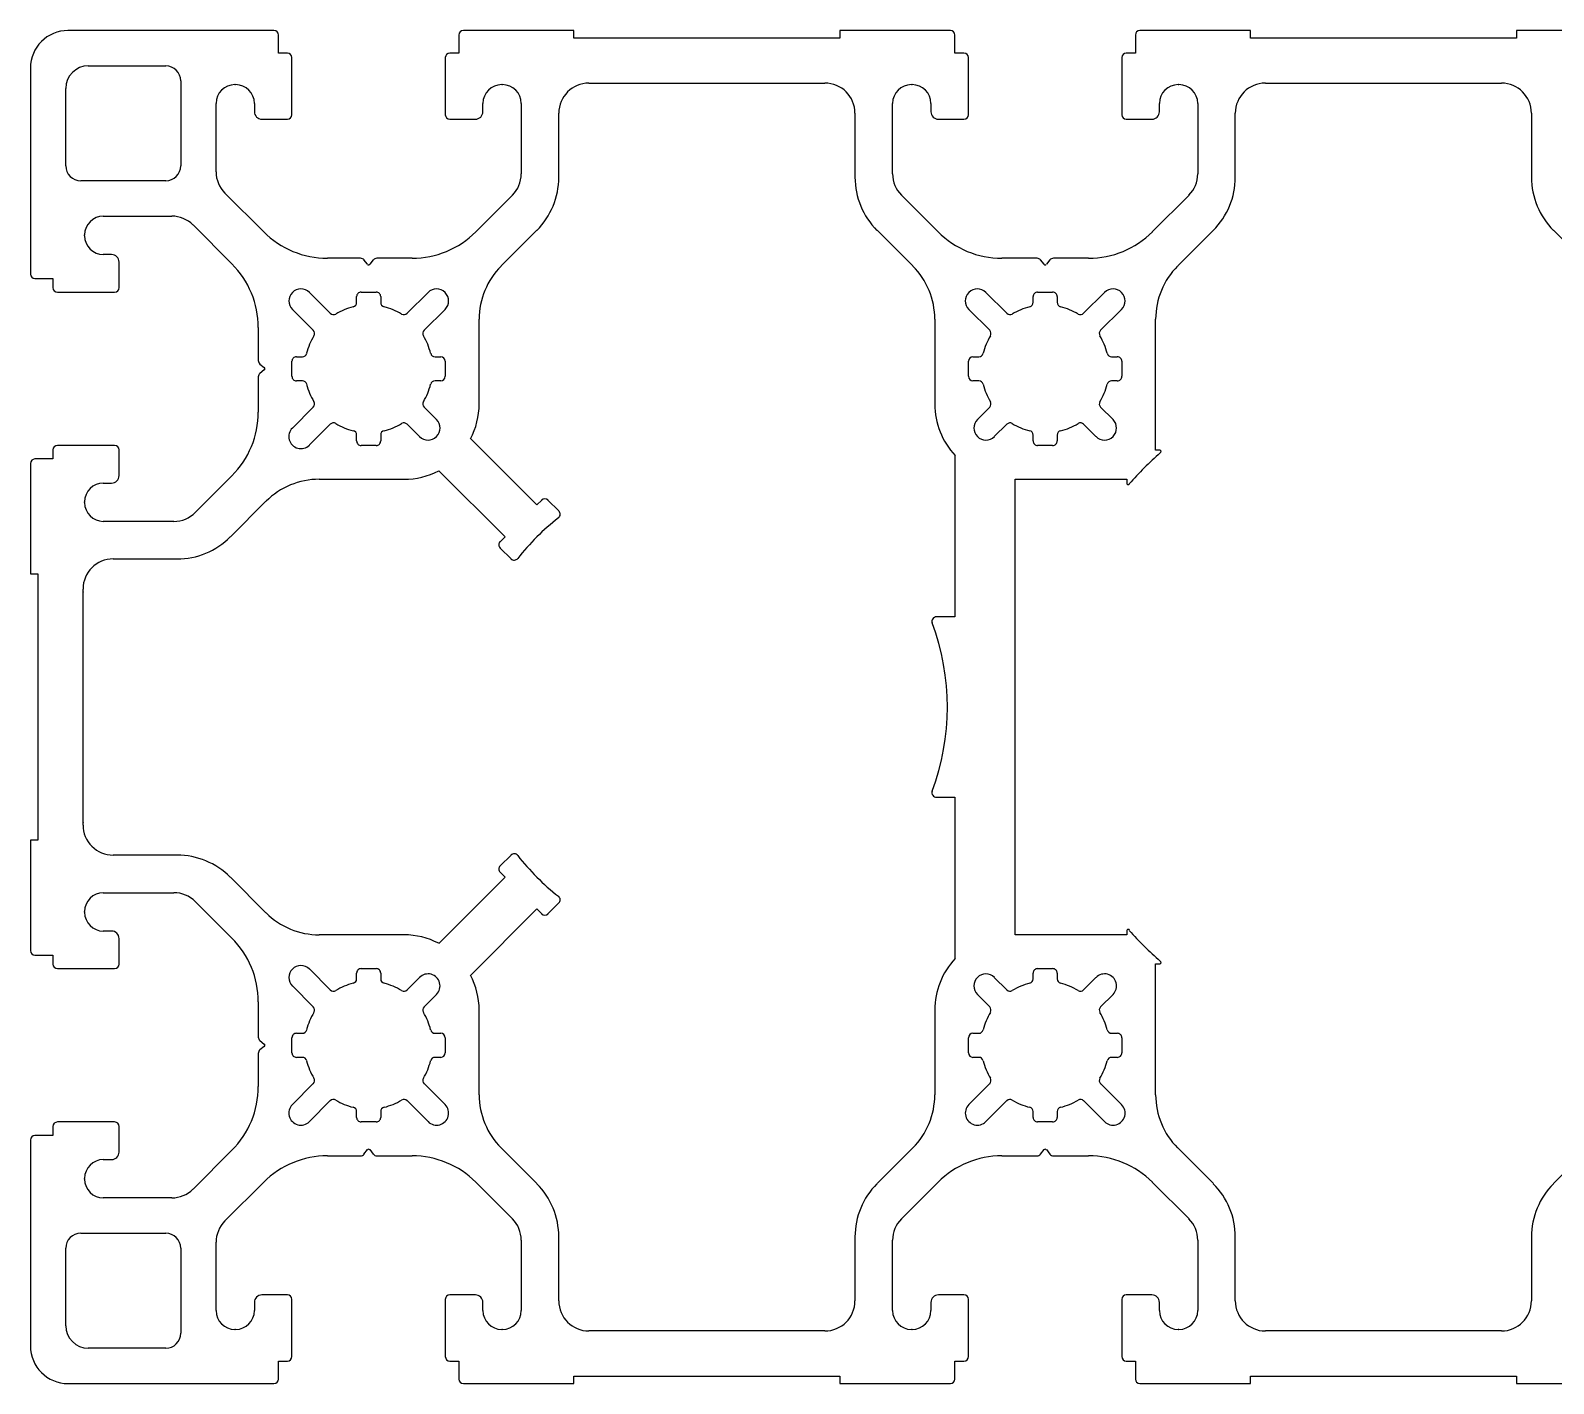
# Model space of a CAD drawing. Extents: x 3342 to 3522, y 908 to 998.
# Drawn here: x 3341.9 to 3443.2, y 907.8 to 997.8 of the extents above; entities that cross this region are included whole.
import ezdxf

# ---------------------------------------------------------------- set-up
doc = ezdxf.new("R2010")
doc.units = 0
doc.layers.get('0').update_dxf_attribs({"linetype": 'CONTINUOUS'})

msp = doc.modelspace()

# ---------------------------------------------------------------- linework, layer by layer
for p, q in [((3358.07, 997.76), (3344.37, 997.76)), ((3358.37, 996.26), (3358.37, 997.46)), ((3370.37, 997.46), (3370.37, 996.26)), ((3378.02, 997.76), (3370.67, 997.76)), ((3378.02, 997.26), (3378.02, 997.76)), ((3395.72, 997.26), (3378.02, 997.26)), ((3403.07, 997.76), (3395.72, 997.76)), ((3395.72, 997.76), (3395.72, 997.26)), ((3403.37, 996.26), (3403.37, 997.46)), ((3415.37, 997.46), (3415.37, 996.26)), ((3423.02, 997.76), (3415.67, 997.76)), ((3423.02, 997.26), (3423.02, 997.76)), ((3440.72, 997.26), (3423.02, 997.26)), ((3448.07, 997.76), (3440.72, 997.76)), ((3440.72, 997.76), (3440.72, 997.26)), ((3358.97, 996.26), (3358.37, 996.26)), ((3359.27, 992.16), (3359.27, 995.96)), ((3369.47, 995.96), (3369.47, 992.16)), ((3370.37, 996.26), (3369.77, 996.26)), ((3403.97, 996.26), (3403.37, 996.26)), ((3404.27, 992.16), (3404.27, 995.96)), ((3414.47, 995.96), (3414.47, 992.16)), ((3415.37, 996.26), (3414.77, 996.26)), ((3341.87, 995.26), (3341.87, 981.56)), ((3345.72, 995.41), (3350.87, 995.41)), ((3344.22, 988.76), (3344.22, 993.91)), ((3351.87, 994.41), (3351.87, 988.76)), ((3355.47, 994.16), (3355.52, 994.16)), ((3373.22, 994.16), (3373.27, 994.16)), ((3379.02, 994.26), (3394.72, 994.26)), ((3400.47, 994.16), (3400.52, 994.16)), ((3418.22, 994.16), (3418.27, 994.16)), ((3424.02, 994.26), (3439.72, 994.26)), ((3354.22, 988.36), (3354.22, 992.91)), ((3356.77, 992.91), (3356.77, 992.36)), ((3371.97, 992.36), (3371.97, 992.91)), ((3374.52, 992.91), (3374.52, 988.22)), ((3399.22, 988.22), (3399.22, 992.91)), ((3401.77, 992.91), (3401.77, 992.36)), ((3416.97, 992.36), (3416.97, 992.91)), ((3419.52, 992.91), (3419.52, 988.22)), ((3377.02, 988), (3377.02, 992.26)), ((3396.72, 992.26), (3396.72, 988)), ((3422.02, 988), (3422.02, 992.26)), ((3441.72, 992.26), (3441.72, 988)), ((3357.27, 991.86), (3358.97, 991.86)), ((3369.77, 991.86), (3371.47, 991.86)), ((3402.27, 991.86), (3403.97, 991.86)), ((3414.77, 991.86), (3416.47, 991.86)), ((3350.87, 987.76), (3345.22, 987.76)), ((3357.39, 984.37), (3354.81, 986.95)), ((3373.94, 986.81), (3371.5, 984.37)), ((3402.25, 984.37), (3399.81, 986.81)), ((3418.94, 986.81), (3416.5, 984.37)), ((3346.72, 985.41), (3351.27, 985.41)), ((3352.69, 984.83), (3355.27, 982.25)), ((3345.47, 984.11), (3345.47, 984.16)), ((3373.19, 982.1), (3375.56, 984.47)), ((3398.19, 984.47), (3400.56, 982.1)), ((3418.19, 982.1), (3420.56, 984.47)), ((3443.19, 984.47), (3445.56, 982.1)), ((3347.27, 982.86), (3346.72, 982.86)), ((3347.77, 980.66), (3347.77, 982.36)), ((3363.83, 982.61), (3361.63, 982.61)), ((3364.3, 982.21), (3364.06, 982.5)), ((3364.68, 982.5), (3364.45, 982.21)), ((3367.26, 982.61), (3364.92, 982.61)), ((3408.83, 982.61), (3406.49, 982.61)), ((3409.3, 982.21), (3409.06, 982.5)), ((3409.68, 982.5), (3409.45, 982.21)), ((3412.26, 982.61), (3409.92, 982.61)), ((3342.17, 981.26), (3343.37, 981.26)), ((3343.37, 981.26), (3343.37, 980.66)), ((3343.67, 980.36), (3347.47, 980.36)), ((3360.43, 980.34), (3361.82, 978.95)), ((3363.57, 979.68), (3363.57, 980.06)), ((3363.87, 980.36), (3364.87, 980.36)), ((3365.17, 980.06), (3365.17, 979.68)), ((3366.93, 978.95), (3368.32, 980.34)), ((3405.43, 980.34), (3406.82, 978.95)), ((3408.57, 979.68), (3408.57, 980.06)), ((3408.87, 980.36), (3409.87, 980.36)), ((3410.17, 980.06), (3410.17, 979.68)), ((3411.93, 978.95), (3413.32, 980.34)), ((3360.69, 977.82), (3359.3, 979.21)), ((3369.45, 979.21), (3368.06, 977.82)), ((3405.69, 977.82), (3404.3, 979.21)), ((3414.45, 979.21), (3413.06, 977.82)), ((3357.03, 978), (3357.03, 975.81)), ((3371.72, 972.91), (3371.72, 978.56)), ((3402.03, 978.56), (3402.03, 972.91)), ((3416.72, 969.84), (3416.72, 978.56)), ((3359.27, 974.76), (3359.27, 975.76)), ((3359.57, 976.06), (3359.96, 976.06)), ((3368.79, 976.06), (3369.17, 976.06)), ((3369.47, 975.76), (3369.47, 974.76)), ((3404.27, 974.76), (3404.27, 975.76)), ((3404.57, 976.06), (3404.96, 976.06)), ((3413.79, 976.06), (3414.17, 976.06)), ((3414.47, 975.76), (3414.47, 974.76)), ((3357.03, 974.72), (3357.03, 972.38)), ((3357.14, 975.57), (3357.43, 975.34)), ((3357.43, 975.18), (3357.14, 974.95)), ((3359.96, 974.46), (3359.57, 974.46)), ((3369.17, 974.46), (3368.79, 974.46)), ((3404.96, 974.46), (3404.57, 974.46)), ((3414.17, 974.46), (3413.79, 974.46)), ((3359.3, 971.32), (3360.69, 972.71)), ((3368.06, 972.71), (3368.89, 971.88)), ((3404.86, 971.88), (3405.69, 972.71)), ((3413.06, 972.71), (3413.89, 971.88)), ((3361.82, 971.58), (3360.43, 970.19)), ((3363.57, 970.46), (3363.57, 970.85)), ((3365.17, 970.85), (3365.17, 970.46)), ((3367.75, 970.75), (3366.93, 971.58)), ((3375.56, 966.2), (3371.16, 970.6)), ((3406.82, 971.58), (3405.99, 970.75)), ((3408.57, 970.46), (3408.57, 970.85)), ((3410.17, 970.85), (3410.17, 970.46)), ((3412.75, 970.75), (3411.93, 971.58)), ((3343.37, 969.86), (3343.37, 969.26)), ((3347.47, 970.16), (3343.67, 970.16)), ((3347.77, 968.16), (3347.77, 969.86)), ((3364.87, 970.16), (3363.87, 970.16)), ((3409.87, 970.16), (3408.87, 970.16)), ((3416.95, 969.84), (3416.72, 969.84)), ((3341.87, 968.96), (3341.87, 961.61)), ((3343.37, 969.26), (3342.17, 969.26)), ((3403.37, 969.5), (3403.37, 958.76)), ((3346.72, 967.66), (3347.27, 967.66)), ((3355.27, 968.14), (3352.83, 965.7)), ((3361.08, 967.91), (3361.77, 967.91)), ((3361.77, 967.91), (3366.72, 967.91)), ((3369.03, 968.48), (3373.44, 964.08)), ((3407.37, 937.61), (3407.37, 967.91)), ((3407.37, 967.91), (3414.8, 967.91)), ((3414.8, 967.91), (3414.8, 967.68)), ((3345.47, 966.36), (3345.47, 966.41)), ((3355.17, 964.08), (3357.54, 966.45)), ((3375.88, 966.52), (3375.56, 966.2)), ((3377.02, 965.8), (3376.3, 966.52)), ((3351.42, 965.11), (3346.72, 965.11)), ((3373.44, 964.08), (3373.12, 963.76)), ((3347.37, 962.61), (3351.63, 962.61)), ((3373.12, 963.33), (3373.84, 962.61)), ((3341.87, 961.61), (3342.37, 961.61)), ((3342.37, 961.61), (3342.37, 943.91)), ((3345.37, 960.43), (3345.37, 960.61)), ((3345.37, 945.11), (3345.37, 960.41)), ((3403.37, 958.76), (3402.14, 958.76)), ((3402.14, 946.76), (3403.37, 946.76)), ((3403.37, 946.76), (3403.37, 936.03)), ((3345.37, 944.91), (3345.37, 945.09)), ((3342.37, 943.91), (3341.87, 943.91)), ((3341.87, 943.91), (3341.87, 936.56)), ((3351.63, 942.91), (3347.37, 942.91)), ((3373.84, 942.91), (3373.12, 942.19)), ((3357.54, 939.08), (3355.17, 941.45)), ((3373.44, 941.45), (3369.03, 937.04)), ((3373.12, 941.77), (3373.44, 941.45)), ((3346.72, 940.41), (3351.42, 940.41)), ((3352.83, 939.83), (3355.27, 937.39)), ((3371.16, 934.92), (3375.56, 939.33)), ((3375.56, 939.33), (3375.88, 939.01)), ((3376.3, 939.01), (3377.02, 939.73)), ((3345.47, 939.11), (3345.47, 939.16)), ((3347.27, 937.86), (3346.72, 937.86)), ((3347.77, 935.66), (3347.77, 937.36)), ((3361.77, 937.61), (3361.08, 937.61)), ((3366.72, 937.61), (3361.77, 937.61)), ((3414.8, 937.61), (3407.37, 937.61)), ((3414.8, 937.84), (3414.8, 937.61)), ((3342.17, 936.26), (3343.37, 936.26)), ((3343.37, 936.26), (3343.37, 935.66)), ((3343.67, 935.36), (3347.47, 935.36)), ((3360.43, 935.34), (3361.82, 933.95)), ((3363.87, 935.36), (3364.87, 935.36)), ((3408.87, 935.36), (3409.87, 935.36)), ((3416.72, 926.97), (3416.72, 935.69)), ((3416.72, 935.69), (3416.95, 935.69)), ((3360.69, 932.82), (3359.3, 934.21)), ((3363.57, 934.68), (3363.57, 935.06)), ((3365.17, 935.06), (3365.17, 934.68)), ((3366.93, 933.95), (3367.75, 934.77)), ((3405.99, 934.77), (3406.82, 933.95)), ((3408.57, 934.68), (3408.57, 935.06)), ((3410.17, 935.06), (3410.17, 934.68)), ((3411.93, 933.95), (3412.75, 934.77)), ((3357.03, 933.15), (3357.03, 930.81)), ((3368.89, 933.64), (3368.06, 932.82)), ((3405.69, 932.82), (3404.86, 933.64)), ((3413.89, 933.64), (3413.06, 932.82)), ((3371.72, 926.97), (3371.72, 932.61)), ((3402.03, 932.61), (3402.03, 926.97)), ((3357.14, 930.57), (3357.43, 930.34)), ((3357.43, 930.18), (3357.14, 929.95)), ((3359.27, 929.76), (3359.27, 930.76)), ((3359.57, 931.06), (3359.96, 931.06)), ((3368.79, 931.06), (3369.17, 931.06)), ((3369.47, 930.76), (3369.47, 929.76)), ((3404.27, 929.76), (3404.27, 930.76)), ((3404.57, 931.06), (3404.96, 931.06)), ((3413.79, 931.06), (3414.17, 931.06)), ((3414.47, 930.76), (3414.47, 929.76)), ((3357.03, 929.72), (3357.03, 927.52)), ((3359.96, 929.46), (3359.57, 929.46)), ((3369.17, 929.46), (3368.79, 929.46)), ((3404.96, 929.46), (3404.57, 929.46)), ((3414.17, 929.46), (3413.79, 929.46)), ((3359.3, 926.32), (3360.69, 927.71)), ((3368.06, 927.71), (3369.45, 926.32)), ((3404.3, 926.32), (3405.69, 927.71)), ((3413.06, 927.71), (3414.45, 926.32)), ((3361.82, 926.58), (3360.43, 925.19)), ((3368.32, 925.19), (3366.93, 926.58)), ((3406.82, 926.58), (3405.43, 925.19)), ((3413.32, 925.19), (3411.93, 926.58)), ((3347.47, 925.16), (3343.67, 925.16)), ((3363.57, 925.46), (3363.57, 925.85)), ((3364.87, 925.16), (3363.87, 925.16)), ((3365.17, 925.85), (3365.17, 925.46)), ((3408.57, 925.46), (3408.57, 925.85)), ((3409.87, 925.16), (3408.87, 925.16)), ((3410.17, 925.85), (3410.17, 925.46)), ((3343.37, 924.26), (3342.17, 924.26)), ((3343.37, 924.86), (3343.37, 924.26)), ((3347.77, 923.16), (3347.77, 924.86)), ((3341.87, 923.96), (3341.87, 910.26)), ((3355.27, 923.28), (3352.69, 920.7)), ((3364.06, 923.03), (3364.3, 923.32)), ((3364.45, 923.32), (3364.68, 923.03)), ((3375.56, 921.06), (3373.19, 923.43)), ((3400.56, 923.43), (3398.19, 921.06)), ((3409.06, 923.03), (3409.3, 923.32)), ((3409.45, 923.32), (3409.68, 923.03)), ((3420.56, 921.06), (3418.19, 923.43)), ((3445.56, 923.43), (3443.19, 921.06)), ((3346.72, 922.66), (3347.27, 922.66)), ((3361.63, 922.91), (3363.83, 922.91)), ((3364.92, 922.91), (3367.26, 922.91)), ((3406.49, 922.91), (3408.83, 922.91)), ((3409.92, 922.91), (3412.26, 922.91)), ((3345.47, 921.36), (3345.47, 921.41)), ((3354.81, 918.58), (3357.39, 921.16)), ((3371.5, 921.16), (3373.94, 918.72)), ((3399.81, 918.72), (3402.25, 921.16)), ((3416.5, 921.16), (3418.94, 918.72)), ((3351.27, 920.11), (3346.72, 920.11)), ((3345.22, 917.76), (3350.87, 917.76)), ((3354.22, 912.61), (3354.22, 917.16)), ((3374.52, 917.3), (3374.52, 912.61)), ((3377.02, 913.26), (3377.02, 917.52)), ((3396.72, 917.52), (3396.72, 913.26)), ((3399.22, 912.61), (3399.22, 917.3)), ((3419.52, 917.3), (3419.52, 912.61)), ((3422.02, 913.26), (3422.02, 917.52)), ((3441.72, 917.52), (3441.72, 913.26)), ((3344.22, 911.61), (3344.22, 916.76)), ((3351.87, 916.76), (3351.87, 911.11)), ((3356.77, 913.16), (3356.77, 912.61)), ((3358.97, 913.66), (3357.27, 913.66)), ((3359.27, 909.56), (3359.27, 913.36)), ((3369.47, 913.36), (3369.47, 909.56)), ((3371.47, 913.66), (3369.77, 913.66)), ((3371.97, 912.61), (3371.97, 913.16)), ((3401.77, 913.16), (3401.77, 912.61)), ((3403.97, 913.66), (3402.27, 913.66)), ((3404.27, 909.56), (3404.27, 913.36)), ((3414.47, 913.36), (3414.47, 909.56)), ((3416.47, 913.66), (3414.77, 913.66)), ((3416.97, 912.61), (3416.97, 913.16)), ((3355.52, 911.36), (3355.47, 911.36)), ((3373.27, 911.36), (3373.22, 911.36)), ((3379.22, 911.26), (3379.02, 911.26)), ((3394.22, 911.26), (3379.22, 911.26)), ((3394.72, 911.26), (3394.23, 911.26)), ((3400.52, 911.36), (3400.47, 911.36)), ((3418.27, 911.36), (3418.22, 911.36)), ((3439.72, 911.26), (3424.02, 911.26)), ((3350.87, 910.11), (3345.72, 910.11)), ((3358.37, 908.06), (3358.37, 909.26)), ((3358.37, 909.26), (3358.97, 909.26)), ((3369.77, 909.26), (3370.37, 909.26)), ((3370.37, 909.26), (3370.37, 908.06)), ((3403.37, 908.06), (3403.37, 909.26)), ((3403.37, 909.26), (3403.97, 909.26)), ((3414.77, 909.26), (3415.37, 909.26)), ((3415.37, 909.26), (3415.37, 908.06)), ((3378.02, 907.76), (3378.02, 908.26)), ((3378.02, 908.26), (3395.72, 908.26)), ((3395.72, 908.26), (3395.72, 907.76)), ((3423.02, 908.26), (3440.72, 908.26)), ((3423.02, 907.76), (3423.02, 908.26)), ((3440.72, 908.26), (3440.72, 907.76)), ((3344.37, 907.76), (3358.07, 907.76)), ((3370.67, 907.76), (3378.02, 907.76)), ((3395.72, 907.76), (3403.07, 907.76)), ((3415.67, 907.76), (3423.02, 907.76)), ((3440.72, 907.76), (3448.07, 907.76))]:
    msp.add_line(p, q)
for centre, radius, start, end in [((3344.37, 995.26), 2.5, 90, 180), ((3358.07, 997.46), 0.3, 359.9994, 89.9977), ((3370.67, 997.46), 0.3, 90.0023, 180.0006), ((3403.07, 997.46), 0.3, 359.9994, 89.9977), ((3415.67, 997.46), 0.3, 90.0023, 179.9999), ((3358.97, 995.96), 0.3, 359.9994, 89.9977), ((3369.77, 995.96), 0.3, 90.0023, 180.0006), ((3403.97, 995.96), 0.3, 359.9994, 89.9977), ((3414.77, 995.96), 0.3, 90.0023, 180.0006), ((3345.72, 993.91), 1.5, 90, 180), ((3350.87, 994.41), 1, 0, 90), ((3355.47, 992.91), 1.25, 90, 180), ((3355.52, 992.91), 1.25, 0, 90), ((3373.22, 992.91), 1.25, 90, 180), ((3373.27, 992.91), 1.25, 0, 90), ((3379.02, 992.26), 2, 90, 180), ((3394.72, 992.26), 2, 0, 90), ((3400.47, 992.91), 1.25, 90, 180), ((3400.52, 992.91), 1.25, 0, 90), ((3418.22, 992.91), 1.25, 90, 180), ((3418.27, 992.91), 1.25, 0, 90), ((3424.02, 992.26), 2, 90, 180), ((3439.72, 992.26), 2, 0, 90), ((3357.27, 992.36), 0.5, 180, 270), ((3358.97, 992.16), 0.3, 270.0023, 0.0006), ((3369.77, 992.16), 0.3, 179.9994, 269.9977), ((3371.47, 992.36), 0.5, 270, 0), ((3402.27, 992.36), 0.5, 180, 270), ((3403.97, 992.16), 0.3, 270.0023, 0.0006), ((3414.77, 992.16), 0.3, 179.9994, 269.9977), ((3416.47, 992.36), 0.5, 270, 0), ((3345.22, 988.76), 1, 180, 270), ((3350.87, 988.76), 1, 270, 0), ((3356.22, 988.36), 2, 180, 224.9999), ((3372.52, 988.22), 2, 315.0001, 360), ((3372.02, 988), 5, 315.0001, 0), ((3401.72, 988), 5, 180, 224.9999), ((3401.22, 988.22), 2, 180, 224.9999), ((3417.52, 988.22), 2, 315.0001, 360), ((3417.02, 988), 5, 315, 0), ((3446.72, 988), 5, 180, 225), ((3346.72, 984.16), 1.25, 90, 180), ((3351.27, 983.41), 2, 44.9999, 90), ((3346.72, 984.11), 1.25, 180, 270), ((3361.63, 988.61), 6, 225, 270.0001), ((3367.26, 988.61), 6, 269.9999, 315), ((3406.49, 988.61), 6, 225, 270.0001), ((3412.26, 988.61), 6, 269.9999, 315), ((3347.27, 982.36), 0.5, 0, 90), ((3351.03, 978), 6, 359.9999, 44.9999), ((3363.83, 982.31), 0.3, 38.66, 90.0001), ((3364.37, 982.27), 0.1, 218.6598, 321.3402), ((3364.92, 982.31), 0.3, 89.9999, 141.34), ((3376.72, 978.56), 5, 135.0001, 180), ((3397.03, 978.56), 5, 0, 45), ((3408.83, 982.31), 0.3, 38.66, 90.0001), ((3409.37, 982.27), 0.1, 218.6598, 321.3402), ((3409.92, 982.31), 0.3, 89.9999, 141.34), ((3421.72, 978.56), 5, 135, 180), ((3342.17, 981.56), 0.3, 180.0001, 269.9977), ((3343.67, 980.66), 0.3, 179.9994, 269.9977), ((3347.47, 980.66), 0.3, 270.0023, 0.0006), ((3359.86, 979.77), 0.8, 44.9998, 224.9998), ((3363.87, 980.06), 0.3, 89.9994, 179.9999), ((3364.87, 980.06), 0.3, 0.0001, 90.0006), ((3368.89, 979.77), 0.8, 315.0002, 135.0002), ((3404.86, 979.77), 0.8, 44.9998, 224.9998), ((3408.87, 980.06), 0.3, 89.9994, 179.9999), ((3409.87, 980.06), 0.3, 0.0001, 90.0006), ((3413.89, 979.77), 0.8, 315.0002, 135.0002), ((3362.03, 979.16), 0.3, 225, 301.0097), ((3364.37, 975.26), 4.25, 103.9902, 121.0097), ((3363.27, 979.68), 0.3, 283.9902, 0), ((3365.47, 979.68), 0.3, 180, 256.0099), ((3364.37, 975.26), 4.25, 58.9904, 76.0099), ((3366.72, 979.16), 0.3, 238.9904, 315), ((3407.03, 979.16), 0.3, 225, 301.0096), ((3409.37, 975.26), 4.25, 103.9901, 121.0096), ((3408.27, 979.68), 0.3, 283.9901, 0), ((3410.47, 979.68), 0.3, 180, 256.0098), ((3409.37, 975.26), 4.25, 58.9903, 76.0098), ((3411.72, 979.16), 0.3, 238.9903, 315), ((3360.47, 977.61), 0.3, 328.9904, 45), ((3368.27, 977.61), 0.3, 135, 211.0099), ((3405.47, 977.61), 0.3, 328.9901, 45), ((3413.27, 977.61), 0.3, 135, 211.0096), ((3364.37, 975.26), 4.25, 148.9904, 166.0097), ((3364.37, 975.26), 4.25, 13.9906, 31.0099), ((3409.37, 975.26), 4.25, 148.9901, 166.0094), ((3409.37, 975.26), 4.25, 13.9903, 31.0096), ((3357.33, 975.81), 0.3, 180.0005, 231.341), ((3359.57, 975.76), 0.3, 89.9994, 179.9999), ((3359.96, 976.36), 0.3, 270, 346.0097), ((3368.79, 976.36), 0.3, 193.9906, 270), ((3369.17, 975.76), 0.3, 0.0001, 89.9999), ((3404.57, 975.76), 0.3, 90.0001, 179.9999), ((3404.96, 976.36), 0.3, 270, 346.0094), ((3413.79, 976.36), 0.3, 193.9903, 270), ((3414.17, 975.76), 0.3, 0.0001, 90.0006), ((3357.33, 974.72), 0.3, 128.659, 179.9995), ((3357.37, 975.26), 0.1, 308.6598, 51.3402), ((3359.57, 974.76), 0.3, 180.0001, 270.0006), ((3369.17, 974.76), 0.3, 270.0001, 359.9999), ((3404.57, 974.76), 0.3, 180.0001, 269.9999), ((3414.17, 974.76), 0.3, 269.9994, 359.9999), ((3359.96, 974.16), 0.3, 13.9906, 90), ((3364.37, 975.26), 4.25, 193.9906, 211.0099), ((3364.37, 975.26), 4.25, 328.9905, 346.0098), ((3368.79, 974.16), 0.3, 90, 166.0098), ((3404.96, 974.16), 0.3, 13.9902, 90), ((3409.37, 975.26), 4.25, 193.9902, 211.0095), ((3409.37, 975.26), 4.25, 328.9901, 346.0094), ((3413.79, 974.16), 0.3, 90, 166.0094), ((3360.47, 972.92), 0.3, 315, 31.0099), ((3368.27, 972.92), 0.3, 148.9905, 224.9993), ((3366.72, 972.91), 5, 332.4576, 0), ((3407.03, 972.91), 5, 180, 223.0861), ((3405.47, 972.92), 0.3, 315.0007, 31.0095), ((3413.27, 972.92), 0.3, 148.9901, 225), ((3351.03, 972.38), 6, 315.0001, 0.0001), ((3362.03, 971.36), 0.3, 58.9904, 135), ((3364.37, 975.26), 4.25, 238.9904, 256.0099), ((3364.37, 975.26), 4.25, 283.9902, 301.0097), ((3366.72, 971.36), 0.3, 45.0004, 121.0097), ((3368.32, 971.32), 0.8, 225.0006, 45.0006), ((3405.43, 971.32), 0.8, 134.9994, 314.9994), ((3407.03, 971.36), 0.3, 58.9903, 134.9996), ((3409.37, 975.26), 4.25, 238.9903, 256.0098), ((3409.37, 975.26), 4.25, 283.9901, 301.0096), ((3411.72, 971.36), 0.3, 45, 121.0096), ((3413.32, 971.32), 0.8, 225.0006, 45.0006), ((3359.86, 970.75), 0.8, 135.0002, 315.0002), ((3363.27, 970.85), 0.3, 0, 76.0099), ((3365.47, 970.85), 0.3, 103.9902, 180), ((3408.27, 970.85), 0.3, 0, 76.0098), ((3410.47, 970.85), 0.3, 103.9901, 180), ((3343.67, 969.86), 0.3, 90.0023, 180.0006), ((3347.47, 969.86), 0.3, 359.9994, 89.9977), ((3363.87, 970.46), 0.3, 180.0001, 270.0006), ((3364.87, 970.46), 0.3, 269.9994, 359.9999), ((3408.87, 970.46), 0.3, 180.0001, 270.0006), ((3409.87, 970.46), 0.3, 269.9994, 359.9999), ((3431.87, 952.76), 22.5, 131.311, 138.6899), ((3416.99, 969.75), 0.0936, 290.6558, 110.6557), ((3342.17, 968.96), 0.3, 90.0023, 179.9999), ((3346.72, 966.41), 1.25, 90, 180), ((3347.27, 968.16), 0.5, 270, 0), ((3361.08, 962.91), 5, 90.0003, 135.0002), ((3366.72, 972.91), 5, 270, 297.5425), ((3414.89, 967.65), 0.0936, 159.3449, 339.3449), ((3376.09, 966.3), 0.3, 45.0001, 134.9999), ((3346.72, 966.36), 1.25, 180, 270), ((3351.42, 967.11), 2, 270, 315.0001), ((3376.81, 965.58), 0.3, 308.1288, 44.9995), ((3386.87, 952.76), 16, 128.1291, 141.8709), ((3351.63, 967.61), 5, 270.0002, 315.0002), ((3373.33, 963.55), 0.3, 134.9999, 225), ((3347.37, 960.61), 2, 90.0002, 180.0002), ((3374.05, 962.83), 0.3, 225, 321.8709), ((3347.37, 960.41), 2, 179.4517, 180.009), ((3402.14, 958.46), 0.3, 90, 200.4686), ((3386.87, 952.76), 16, 339.5315, 20.4686), ((3402.14, 947.06), 0.3, 159.5315, 270), ((3347.37, 945.11), 2, 179.991, 180.5483), ((3347.37, 944.91), 2, 179.9998, 269.9998), ((3351.63, 937.91), 5, 44.9998, 89.9998), ((3374.05, 942.7), 0.3, 38.1291, 135), ((3386.87, 952.76), 16, 218.1291, 231.8708), ((3373.33, 941.98), 0.3, 135, 225.0001), ((3346.72, 939.16), 1.25, 90, 180), ((3351.42, 938.41), 2, 44.9999, 90), ((3376.81, 939.94), 0.3, 314.9999, 51.8708), ((3346.72, 939.11), 1.25, 180, 270), ((3361.08, 942.61), 5, 224.9998, 269.9997), ((3376.09, 939.22), 0.3, 225.0001, 314.9999), ((3347.27, 937.36), 0.5, 0, 90), ((3351.03, 933.15), 6, 359.9999, 44.9999), ((3366.72, 932.61), 5, 62.4575, 90), ((3414.89, 937.88), 0.0936, 20.655, 200.6551), ((3431.87, 952.76), 22.5, 221.3101, 228.689), ((3342.17, 936.56), 0.3, 180.0001, 269.9977), ((3343.67, 935.66), 0.3, 179.9994, 269.9977), ((3347.47, 935.66), 0.3, 270.0023, 0.0006), ((3359.86, 934.77), 0.8, 44.9998, 224.9998), ((3363.87, 935.06), 0.3, 89.9994, 179.9999), ((3364.87, 935.06), 0.3, 0.0001, 90.0006), ((3407.03, 932.61), 5, 136.9139, 180), ((3408.87, 935.06), 0.3, 89.9994, 179.9999), ((3409.87, 935.06), 0.3, 0.0001, 90.0006), ((3416.99, 935.77), 0.0936, 249.3443, 69.3443), ((3364.37, 930.26), 4.25, 103.9901, 121.0096), ((3363.27, 934.68), 0.3, 283.9901, 0), ((3365.47, 934.68), 0.3, 180, 256.0098), ((3364.37, 930.26), 4.25, 58.9903, 76.0098), ((3368.32, 934.21), 0.8, 314.9994, 134.9994), ((3366.72, 932.61), 5, 360, 27.5424), ((3405.43, 934.21), 0.8, 45.0006, 225.0006), ((3409.37, 930.26), 4.25, 103.9902, 121.0097), ((3408.27, 934.68), 0.3, 283.9902, 0), ((3410.47, 934.68), 0.3, 180, 256.0099), ((3409.37, 930.26), 4.25, 58.9904, 76.0099), ((3413.32, 934.21), 0.8, 314.9994, 134.9994), ((3362.03, 934.16), 0.3, 225, 301.0096), ((3366.72, 934.16), 0.3, 238.9903, 314.9996), ((3407.03, 934.16), 0.3, 225.0004, 301.0097), ((3411.72, 934.16), 0.3, 238.9904, 315), ((3364.37, 930.26), 4.25, 148.9901, 166.0094), ((3360.47, 932.61), 0.3, 328.9901, 45), ((3368.27, 932.61), 0.3, 135.0007, 211.0095), ((3364.37, 930.26), 4.25, 13.9902, 31.0095), ((3409.37, 930.26), 4.25, 148.9905, 166.0098), ((3405.47, 932.61), 0.3, 328.9905, 44.9993), ((3413.27, 932.61), 0.3, 135, 211.0099), ((3409.37, 930.26), 4.25, 13.9906, 31.0099), ((3359.96, 931.36), 0.3, 270, 346.0094), ((3368.79, 931.36), 0.3, 193.9902, 270), ((3404.96, 931.36), 0.3, 270, 346.0098), ((3413.79, 931.36), 0.3, 193.9906, 270), ((3357.33, 930.81), 0.3, 180.0005, 231.341), ((3357.37, 930.26), 0.1, 308.6598, 51.3402), ((3359.57, 930.76), 0.3, 89.9994, 179.9999), ((3369.17, 930.76), 0.3, 0.0001, 89.9999), ((3404.57, 930.76), 0.3, 90.0001, 179.9999), ((3414.17, 930.76), 0.3, 0.0001, 90.0006), ((3357.33, 929.72), 0.3, 128.659, 179.9995), ((3359.57, 929.76), 0.3, 180.0001, 270.0006), ((3359.96, 929.16), 0.3, 13.9903, 90), ((3364.37, 930.26), 4.25, 193.9903, 211.0096), ((3364.37, 930.26), 4.25, 328.9901, 346.0094), ((3368.79, 929.16), 0.3, 90, 166.0094), ((3369.17, 929.76), 0.3, 270.0001, 359.9999), ((3404.57, 929.76), 0.3, 180.0001, 269.9999), ((3404.96, 929.16), 0.3, 13.9906, 90), ((3409.37, 930.26), 4.25, 193.9906, 211.0099), ((3409.37, 930.26), 4.25, 328.9904, 346.0097), ((3413.79, 929.16), 0.3, 90, 166.0097), ((3414.17, 929.76), 0.3, 269.9994, 359.9999), ((3360.47, 927.92), 0.3, 315, 31.0096), ((3368.27, 927.92), 0.3, 148.9901, 225), ((3405.47, 927.92), 0.3, 315, 31.0099), ((3413.27, 927.92), 0.3, 148.9904, 225), ((3351.03, 927.52), 6, 315.0001, 0.0001), ((3359.86, 925.75), 0.8, 135.0002, 315.0002), ((3362.03, 926.36), 0.3, 58.9903, 135), ((3364.37, 930.26), 4.25, 238.9903, 256.0098), ((3363.27, 925.85), 0.3, 0, 76.0098), ((3365.47, 925.85), 0.3, 103.9901, 180), ((3364.37, 930.26), 4.25, 283.9901, 301.0096), ((3366.72, 926.36), 0.3, 45, 121.0096), ((3368.89, 925.75), 0.8, 224.9998, 44.9998), ((3376.72, 926.97), 5, 180, 224.9999), ((3397.03, 926.97), 5, 315, 360), ((3404.86, 925.75), 0.8, 135.0002, 315.0002), ((3407.03, 926.36), 0.3, 58.9904, 135), ((3409.37, 930.26), 4.25, 238.9904, 256.0099), ((3408.27, 925.85), 0.3, 0, 76.0099), ((3410.47, 925.85), 0.3, 103.9902, 180), ((3409.37, 930.26), 4.25, 283.9902, 301.0097), ((3411.72, 926.36), 0.3, 45, 121.0097), ((3413.89, 925.75), 0.8, 224.9998, 44.9998), ((3421.72, 926.97), 5, 180, 225), ((3343.67, 924.86), 0.3, 90.0023, 180.0006), ((3347.47, 924.86), 0.3, 359.9994, 89.9977), ((3363.87, 925.46), 0.3, 180.0001, 270.0006), ((3364.87, 925.46), 0.3, 269.9994, 359.9999), ((3408.87, 925.46), 0.3, 180.0001, 270.0006), ((3409.87, 925.46), 0.3, 269.9994, 359.9999), ((3342.17, 923.96), 0.3, 90.0023, 179.9999), ((3347.27, 923.16), 0.5, 270, 0), ((3363.83, 923.21), 0.3, 269.9999, 321.34), ((3364.37, 923.25), 0.1, 38.6598, 141.3402), ((3364.92, 923.21), 0.3, 218.66, 270.0001), ((3408.83, 923.21), 0.3, 269.9999, 321.34), ((3409.37, 923.25), 0.1, 38.6598, 141.3402), ((3409.92, 923.21), 0.3, 218.66, 270.0001), ((3346.72, 921.41), 1.25, 90, 180), ((3361.63, 916.91), 6, 89.9999, 135), ((3367.26, 916.91), 6, 45, 90.0001), ((3406.49, 916.91), 6, 89.9999, 135), ((3412.26, 916.91), 6, 45, 90.0001), ((3346.72, 921.36), 1.25, 180, 270), ((3372.02, 917.52), 5, 360, 44.9999), ((3401.72, 917.52), 5, 135.0001, 180), ((3417.02, 917.52), 5, 360, 45), ((3446.72, 917.52), 5, 135, 180), ((3351.27, 922.11), 2, 270, 315.0001), ((3356.22, 917.16), 2, 135.0001, 180), ((3372.52, 917.3), 2, 0, 44.9999), ((3401.22, 917.3), 2, 135.0001, 180), ((3417.52, 917.3), 2, 0, 44.9999), ((3345.22, 916.76), 1, 90, 180), ((3350.87, 916.76), 1, 0, 90), ((3357.27, 913.16), 0.5, 90, 180), ((3358.97, 913.36), 0.3, 359.9994, 89.9977), ((3369.77, 913.36), 0.3, 90.0023, 180.0006), ((3371.47, 913.16), 0.5, 0, 90), ((3379.02, 913.26), 2, 180, 270), ((3394.72, 913.26), 2, 270, 0), ((3402.27, 913.16), 0.5, 90, 180), ((3403.97, 913.36), 0.3, 359.9994, 89.9977), ((3414.77, 913.36), 0.3, 90.0023, 180.0006), ((3416.47, 913.16), 0.5, 0, 90), ((3424.02, 913.26), 2, 180, 270), ((3439.72, 913.26), 2, 270, 0), ((3355.47, 912.61), 1.25, 180, 270), ((3355.52, 912.61), 1.25, 270, 0), ((3373.22, 912.61), 1.25, 180, 270), ((3373.27, 912.61), 1.25, 270, 0), ((3400.47, 912.61), 1.25, 180, 270), ((3400.52, 912.61), 1.25, 270, 0), ((3418.22, 912.61), 1.25, 180, 270), ((3418.27, 912.61), 1.25, 270, 0), ((3345.72, 911.61), 1.5, 180, 270), ((3350.87, 911.11), 1, 270, 0), ((3379.22, 913.26), 2, 269.9536, 270.0464), ((3394.23, 913.26), 2, 269.9598, 270.0402), ((3344.37, 910.26), 2.5, 180, 270), ((3358.97, 909.56), 0.3, 270.0023, 0.0006), ((3369.77, 909.56), 0.3, 179.9994, 269.9977), ((3403.97, 909.56), 0.3, 270.0023, 0.0006), ((3414.77, 909.56), 0.3, 179.9994, 269.9977), ((3358.07, 908.06), 0.3, 270.0023, 0.0006), ((3370.67, 908.06), 0.3, 179.9994, 269.9977), ((3403.07, 908.06), 0.3, 270.0023, 0.0006), ((3415.67, 908.06), 0.3, 180.0001, 269.9977)]:
    msp.add_arc(centre, radius, start, end)

doc.saveas('drawing.dxf')
